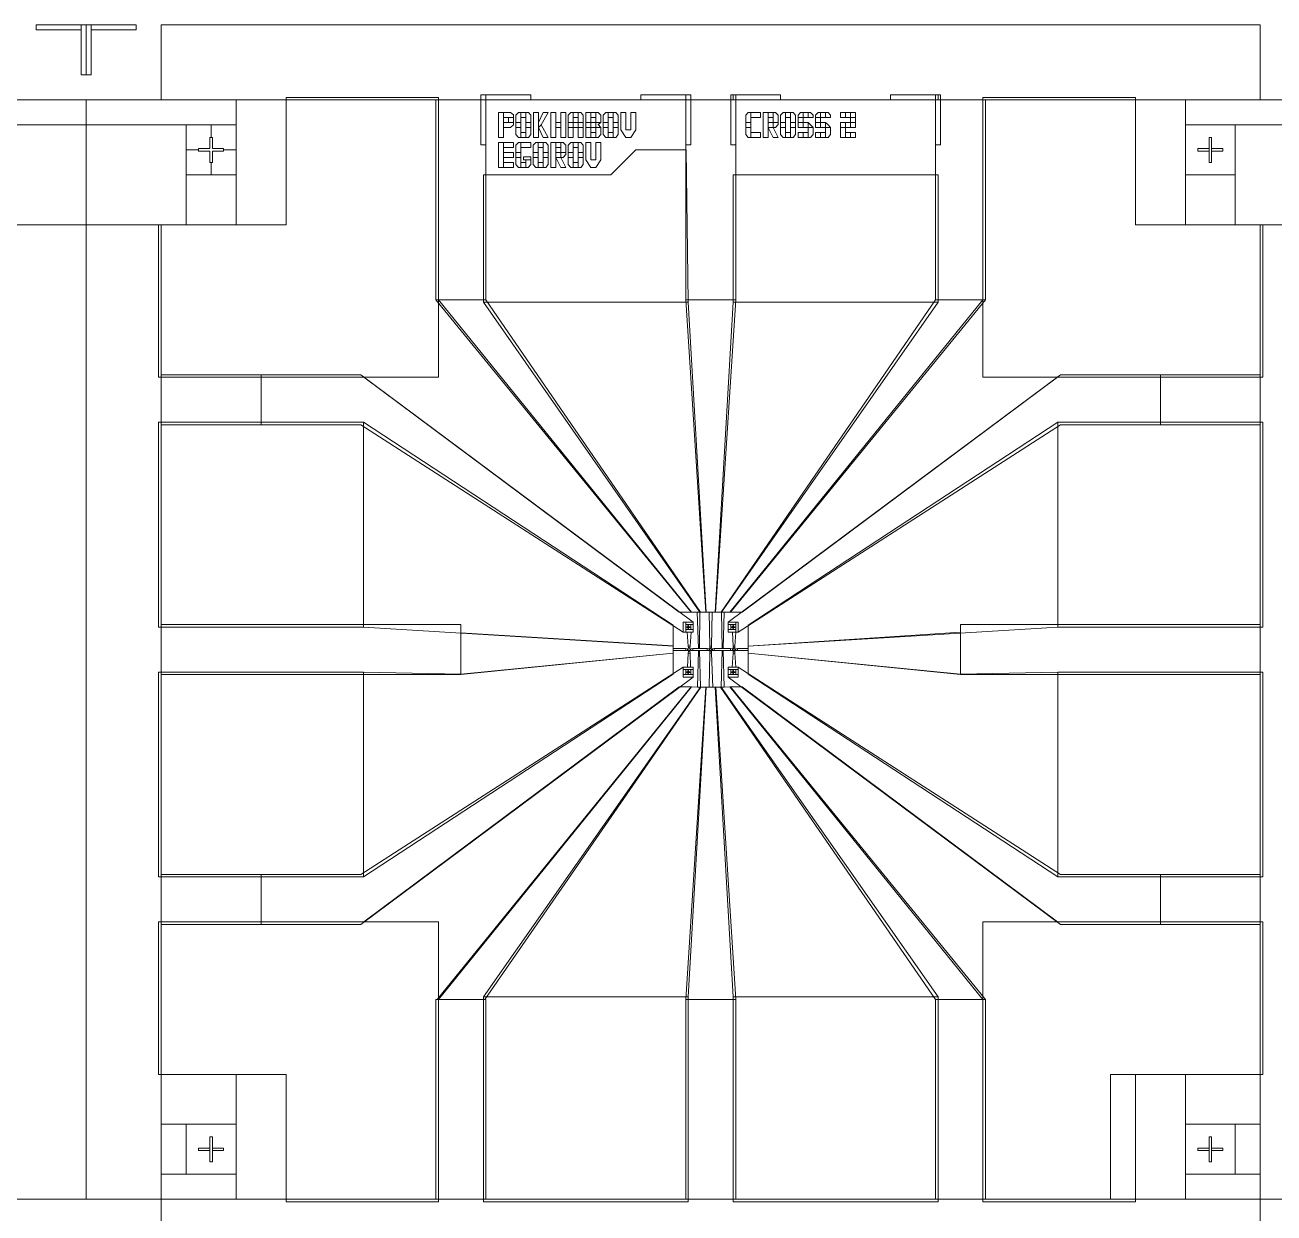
# Model space of a CAD drawing. Header units: millimetres. Extents: x -11355 to -1355, y 1102 to 18602.
# Drawn here: x -6478 to -3978, y 16224 to 18602 of the extents above; entities that cross this region are included whole.
import ezdxf

# ---------------------------------------------------------------- set-up
doc = ezdxf.new("R2010")
doc.units = ezdxf.units.MM
doc.header["$MEASUREMENT"] = 0
doc.layers.add('Etching', color=7, linetype='Continuous')
doc.layers.add('Ohmic', color=7, linetype='Continuous')
doc.layers.add('Mark', color=7, linetype='Continuous', plot=False)

msp = doc.modelspace()

# ---------------------------------------------------------------- linework, layer by layer
at = {"layer": 'Etching', "color": 242, "lineweight": 9}
for points in [[(-6205, 18451.5), (-4005, 18451.5), (-4005, 18601.5), (-6205, 18601.5), (-6205, 18451.5)], [(-6655, 18401.5), (-6355, 18401.5), (-6355, 18451.5), (-6655, 18451.5), (-6655, 18401.5)], [(-6355, 18401.5), (-6055, 18401.5), (-6055, 18451.5), (-6355, 18451.5), (-6355, 18401.5)], [(-6055, 18201.5), (-5955, 18201.5), (-5955, 18451.5), (-6055, 18451.5), (-6055, 18201.5)], [(-5655, 18051.5), (-5555, 18051.5), (-5555, 18451.5), (-5655, 18451.5), (-5655, 18051.5)], [(-5155, 18051.5), (-5055, 18051.5), (-5055, 18451.5), (-5155, 18451.5), (-5155, 18051.5)], [(-4655, 18051.5), (-4555, 18051.5), (-4555, 18451.5), (-4655, 18451.5), (-4655, 18051.5)], [(-4255, 18201.5), (-4155, 18201.5), (-4155, 18451.5), (-4255, 18451.5), (-4255, 18201.5)], [(-4155, 18401.5), (-3855, 18401.5), (-3855, 18451.5), (-4155, 18451.5), (-4155, 18401.5)], [(-6555, 18201.5), (-6355, 18201.5), (-6355, 18401.5), (-6555, 18401.5), (-6555, 18201.5)], [(-6355, 18201.5), (-6155, 18201.5), (-6155, 18401.5), (-6355, 18401.5), (-6355, 18201.5)], [(-4055, 18201.5), (-3855, 18201.5), (-3855, 18401.5), (-4055, 18401.5), (-4055, 18201.5)], [(-6155, 18201.5), (-6055, 18201.5), (-6055, 18301.5), (-6155, 18301.5), (-6155, 18201.5)], [(-4155, 18201.5), (-4055, 18201.5), (-4055, 18301.5), (-4155, 18301.5), (-4155, 18201.5)], [(-6505, 16251.5), (-6355, 16251.5), (-6355, 18201.5), (-6505, 18201.5), (-6505, 16251.5)], [(-6355, 16251.5), (-6205, 16251.5), (-6205, 18201.5), (-6355, 18201.5), (-6355, 16251.5)], [(-4005, 16251.5), (-3855, 16251.5), (-3855, 18201.5), (-4005, 18201.5), (-4005, 16251.5)], [(-5144.303, 17426.332), (-5655, 18051.5), (-5555, 18051.5), (-5125.63, 17426.5), (-5144.303, 17426.332)], [(-5114.921, 17426.501), (-5155, 18051.5), (-5055, 18051.5), (-5095.079, 17426.501), (-5114.921, 17426.501)], [(-5065.697, 17426.332), (-4555, 18051.5), (-4655, 18051.5), (-5084.37, 17426.5), (-5065.697, 17426.332)], [(-6205, 17801.5), (-6005, 17801.5), (-6005, 17901.5), (-6205, 17901.5), (-6205, 17801.5)], [(-5805, 17901.5), (-6005, 17901.5), (-6005, 17801.5), (-5805, 17801.5), (-5160, 17386.5), (-5160, 17406.5), (-5140, 17406.5), (-5805, 17901.5)], [(-4405, 17901.5), (-4205, 17901.5), (-4205, 17801.5), (-4405, 17801.5), (-5050, 17386.5), (-5050, 17406.5), (-5070, 17406.5), (-4405, 17901.5)], [(-4205, 17801.5), (-4005, 17801.5), (-4005, 17901.5), (-4205, 17901.5), (-4205, 17801.5)], [(-5132, 17426.442), (-5126.674, 17426.5), (-5127.692, 17353.416), (-5129.535, 17353.416), (-5132, 17426.442)], [(-5106.91, 17358.497), (-5103.09, 17358.497), (-5102, 17426.501), (-5108, 17426.501), (-5106.91, 17358.497)], [(-5078, 17426.442), (-5083.326, 17426.5), (-5082, 17353.409), (-5080, 17353.409), (-5078, 17426.442)], [(-6205, 17301.5), (-5605, 17301.5), (-5605, 17401.5), (-6205, 17401.5), (-6205, 17301.5)], [(-5160, 17386.5), (-5155, 17386.5), (-5155, 17406.5), (-5160, 17406.5), (-5160, 17386.5)], [(-5155, 17401.5), (-5140, 17401.5), (-5140, 17406.5), (-5155, 17406.5), (-5155, 17401.5)], [(-5145, 17391.5), (-5140, 17391.5), (-5140, 17401.5), (-5145, 17401.5), (-5145, 17391.5)], [(-5070, 17401.5), (-5055, 17401.5), (-5055, 17406.5), (-5070, 17406.5), (-5070, 17401.5)], [(-5070, 17391.5), (-5065, 17391.5), (-5065, 17401.5), (-5070, 17401.5), (-5070, 17391.5)], [(-5055, 17386.5), (-5050, 17386.5), (-5050, 17406.5), (-5055, 17406.5), (-5055, 17386.5)], [(-4605, 17301.5), (-4005, 17301.5), (-4005, 17401.5), (-4605, 17401.5), (-4605, 17301.5)], [(-5180.011, 17358.92), (-5180, 17344.148), (-5605, 17301.5), (-5605, 17385.126), (-5180.011, 17358.92)], [(-5155, 17386.5), (-5140, 17386.5), (-5140, 17391.5), (-5155, 17391.5), (-5155, 17386.5)], [(-5143.789, 17386.5), (-5151.912, 17386.5), (-5149.927, 17358.5), (-5146.107, 17358.5), (-5143.789, 17386.5)], [(-5070, 17386.5), (-5055, 17386.5), (-5055, 17391.5), (-5070, 17391.5), (-5070, 17386.5)], [(-5061.342, 17386.5), (-5055, 17386.5), (-5056.41, 17358.503), (-5060.23, 17358.503), (-5061.342, 17386.5)], [(-5030.001, 17358.687), (-5030.002, 17344.147), (-4605, 17301.5), (-4605, 17386.121), (-5030.001, 17358.687)], [(-5180.004, 17349.59), (-5155.017, 17349.59), (-5155.017, 17353.41), (-5180.006, 17353.41), (-5180.004, 17349.59)], [(-5155.017, 17353.41), (-5155.017, 17349.59), (-5151.337, 17349.997), (-5151.337, 17352.997), (-5155.017, 17353.41)], [(-5151.337, 17349.997), (-5151.337, 17352.997), (-5149.927, 17351.997), (-5149.927, 17350.997), (-5151.337, 17349.997)], [(-5146.107, 17358.5), (-5149.927, 17358.5), (-5149.52, 17354.82), (-5146.52, 17354.82), (-5146.107, 17358.5)], [(-5149.52, 17354.82), (-5146.52, 17354.82), (-5147.52, 17353.41), (-5148.52, 17353.41), (-5149.52, 17354.82)], [(-5144.697, 17353.003), (-5144.697, 17350.003), (-5146.107, 17351.003), (-5146.107, 17352.003), (-5144.697, 17353.003)], [(-5141.09, 17349.59), (-5141.09, 17353.41), (-5144.697, 17353.003), (-5144.697, 17350.003), (-5141.09, 17349.59)], [(-5141.09, 17353.41), (-5112, 17353.407), (-5112, 17349.587), (-5141.09, 17349.59), (-5141.09, 17353.41)], [(-5112, 17353.407), (-5112, 17349.587), (-5108.32, 17349.994), (-5108.32, 17352.994), (-5112, 17353.407)], [(-5108.32, 17349.994), (-5108.32, 17352.994), (-5106.91, 17351.994), (-5106.91, 17350.994), (-5108.32, 17349.994)], [(-5103.09, 17358.497), (-5106.91, 17358.497), (-5106.503, 17354.817), (-5103.503, 17354.817), (-5103.09, 17358.497)], [(-5106.503, 17354.817), (-5103.503, 17354.817), (-5104.503, 17353.407), (-5105.503, 17353.407), (-5106.503, 17354.817)], [(-5101.68, 17353), (-5101.68, 17350), (-5103.09, 17351), (-5103.09, 17352), (-5101.68, 17353)], [(-5098.073, 17349.587), (-5098.073, 17353.407), (-5101.68, 17353), (-5101.68, 17350), (-5098.073, 17349.587)], [(-5098.073, 17349.587), (-5065.32, 17349.593), (-5065.32, 17353.413), (-5098.073, 17353.407), (-5098.073, 17349.587)], [(-5065.32, 17353.413), (-5065.32, 17349.593), (-5061.64, 17350), (-5061.64, 17353), (-5065.32, 17353.413)], [(-5061.64, 17350), (-5061.64, 17353), (-5060.23, 17352), (-5060.23, 17351), (-5061.64, 17350)], [(-5056.41, 17358.503), (-5060.23, 17358.503), (-5059.823, 17354.823), (-5056.823, 17354.823), (-5056.41, 17358.503)], [(-5059.823, 17354.823), (-5056.823, 17354.823), (-5057.823, 17353.413), (-5058.823, 17353.413), (-5059.823, 17354.823)], [(-5055, 17353.006), (-5055, 17350.006), (-5056.41, 17351.006), (-5056.41, 17352.006), (-5055, 17353.006)], [(-5051.393, 17349.593), (-5051.393, 17353.413), (-5055, 17353.006), (-5055, 17350.006), (-5051.393, 17349.593)], [(-5030.001, 17349.584), (-5051.393, 17349.593), (-5051.393, 17353.413), (-5030.002, 17353.41), (-5030.001, 17349.584)], [(-5145.121, 17316.5), (-5151.388, 17316.5), (-5149.927, 17344.5), (-5146.107, 17344.5), (-5145.121, 17316.5)], [(-5146.107, 17344.5), (-5149.927, 17344.5), (-5149.52, 17348.18), (-5146.52, 17348.18), (-5146.107, 17344.5)], [(-5149.52, 17348.18), (-5146.52, 17348.18), (-5147.52, 17349.59), (-5148.52, 17349.59), (-5149.52, 17348.18)], [(-5131.605, 17276.56), (-5125.63, 17276.499), (-5127.494, 17349.587), (-5129.425, 17349.587), (-5131.605, 17276.56)], [(-5106.91, 17344.497), (-5103.09, 17344.497), (-5100.511, 17276.501), (-5108.032, 17276.501), (-5106.91, 17344.497)], [(-5103.09, 17344.497), (-5106.91, 17344.497), (-5106.503, 17348.177), (-5103.503, 17348.177), (-5103.09, 17344.497)], [(-5106.503, 17348.177), (-5103.503, 17348.177), (-5104.503, 17349.587), (-5105.503, 17349.587), (-5106.503, 17348.177)], [(-5078.249, 17276.561), (-5084.37, 17276.5), (-5082, 17349.589), (-5079.999, 17349.59), (-5078.249, 17276.561)], [(-5061.711, 17316.5), (-5055.034, 17316.5), (-5056.41, 17344.503), (-5060.23, 17344.503), (-5061.711, 17316.5)], [(-5056.41, 17344.503), (-5060.23, 17344.503), (-5059.823, 17348.183), (-5056.823, 17348.183), (-5056.41, 17344.503)], [(-5059.823, 17348.183), (-5056.823, 17348.183), (-5057.823, 17349.593), (-5058.823, 17349.593), (-5059.823, 17348.183)], [(-5805, 16801.5), (-6005, 16801.5), (-6005, 16901.5), (-5805, 16901.5), (-5160, 17316.5), (-5160, 17296.5), (-5140, 17296.5), (-5805, 16801.5)], [(-5160, 17311.5), (-5140, 17311.5), (-5140, 17316.5), (-5160, 17316.5), (-5160, 17311.5)], [(-5160, 17301.5), (-5155, 17301.5), (-5155, 17311.5), (-5160, 17311.5), (-5160, 17301.5)], [(-5160, 17296.5), (-5140, 17296.5), (-5140, 17301.5), (-5160, 17301.5), (-5160, 17296.5)], [(-5145, 17301.5), (-5140, 17301.5), (-5140, 17311.5), (-5145, 17311.5), (-5145, 17301.5)], [(-5070, 17311.5), (-5050, 17311.5), (-5050, 17316.5), (-5070, 17316.5), (-5070, 17311.5)], [(-4405, 16801.5), (-4205, 16801.5), (-4205, 16901.5), (-4405, 16901.5), (-5050, 17316.5), (-5050, 17296.5), (-5070, 17296.5), (-4405, 16801.5)], [(-5070, 17301.5), (-5065, 17301.5), (-5065, 17311.5), (-5070, 17311.5), (-5070, 17301.5)], [(-5070, 17296.5), (-5050, 17296.5), (-5050, 17301.5), (-5070, 17301.5), (-5070, 17296.5)], [(-5055, 17301.5), (-5050, 17301.5), (-5050, 17311.5), (-5055, 17311.5), (-5055, 17301.5)], [(-5144.303, 17276.668), (-5652.605, 16651.5), (-5556.832, 16651.5), (-5124.63, 17276.5), (-5144.303, 17276.668)], [(-5115, 17276.5), (-5155, 16651.5), (-5055, 16651.5), (-5095, 17276.501), (-5115, 17276.5)], [(-5065.697, 17276.668), (-4555, 16651.5), (-4655, 16651.5), (-5085.37, 17276.5), (-5065.697, 17276.668)], [(-6205, 16801.5), (-6005, 16801.5), (-6005, 16901.5), (-6205, 16901.5), (-6205, 16801.5)], [(-4205, 16801.5), (-4005, 16801.5), (-4005, 16901.5), (-4205, 16901.5), (-4205, 16801.5)], [(-5655, 16251.5), (-5555, 16251.5), (-5555, 16651.5), (-5655, 16651.5), (-5655, 16251.5)], [(-5155, 16251.5), (-5055, 16251.5), (-5055, 16651.5), (-5155, 16651.5), (-5155, 16251.5)], [(-4655, 16251.5), (-4555, 16251.5), (-4555, 16651.5), (-4655, 16651.5), (-4655, 16251.5)], [(-6205, 16401.5), (-6055, 16401.5), (-6055, 16501.5), (-6205, 16501.5), (-6205, 16401.5)], [(-6055, 16251.5), (-5955, 16251.5), (-5955, 16501.5), (-6055, 16501.5), (-6055, 16251.5)], [(-4305, 16251.5), (-4155, 16251.5), (-4155, 16501.5), (-4305, 16501.5), (-4305, 16251.5)], [(-4155, 16401.5), (-4005, 16401.5), (-4005, 16501.5), (-4155, 16501.5), (-4155, 16401.5)], [(-6205, 16301.5), (-6155, 16301.5), (-6155, 16401.5), (-6205, 16401.5), (-6205, 16301.5)], [(-4055, 16301.5), (-4005, 16301.5), (-4005, 16401.5), (-4055, 16401.5), (-4055, 16301.5)], [(-6205, 16251.5), (-6055, 16251.5), (-6055, 16301.5), (-6205, 16301.5), (-6205, 16251.5)], [(-4155, 16251.5), (-4005, 16251.5), (-4005, 16301.5), (-4155, 16301.5), (-4155, 16251.5)], [(-6205, 16101.5), (-4005, 16101.5), (-4005, 16251.5), (-6205, 16251.5), (-6205, 16101.5)]]:
    msp.add_lwpolyline(points, dxfattribs=at)
at = {"layer": 'Mark', "color": 250, "lineweight": 9}
for points in [[(-6155, 18401.5), (-6105, 18401.5), (-6105, 18376.5), (-6107.5, 18376.5), (-6107.5, 18354), (-6130, 18354), (-6130, 18351.5), (-6155, 18351.5), (-6155, 18401.5)], [(-6055, 18401.5), (-6105, 18401.5), (-6105, 18376.5), (-6102.5, 18376.5), (-6102.5, 18354), (-6080, 18354), (-6080, 18351.5), (-6055, 18351.5), (-6055, 18401.5)], [(-6155, 18301.5), (-6105, 18301.5), (-6105, 18326.5), (-6107.5, 18326.5), (-6107.5, 18349), (-6130, 18349), (-6130, 18351.5), (-6155, 18351.5), (-6155, 18301.5)], [(-6055, 18301.5), (-6105, 18301.5), (-6105, 18326.5), (-6102.5, 18326.5), (-6102.5, 18349), (-6080, 18349), (-6080, 18351.5), (-6055, 18351.5), (-6055, 18301.5)]]:
    msp.add_lwpolyline(points, dxfattribs=at)
at = {"layer": 'Ohmic', "color": 114, "lineweight": 9}
for points in [[(-6455, 18591.5), (-6455, 18601.5), (-6365, 18601.5), (-6365, 18591.5), (-6455, 18591.5)], [(-6365, 18501.5), (-6355, 18501.5), (-6355, 18601.5), (-6365, 18601.5), (-6365, 18501.5)], [(-6355, 18501.5), (-6345, 18501.5), (-6345, 18601.5), (-6355, 18601.5), (-6355, 18501.5)], [(-6255, 18591.5), (-6255, 18601.5), (-6345, 18601.5), (-6345, 18591.5), (-6255, 18591.5)], [(-6210, 17896.5), (-5650, 17896.5), (-5650, 18456.5), (-5955, 18456.5), (-5955, 18201.5), (-6210, 18201.5), (-6210, 17896.5)], [(-5565, 18361.5), (-5555, 18361.5), (-5555, 18461.5), (-5565, 18461.5), (-5565, 18361.5)], [(-5465, 18451.5), (-5465, 18461.5), (-5555, 18461.5), (-5555, 18451.5), (-5465, 18451.5)], [(-5245, 18451.5), (-5245, 18461.5), (-5155, 18461.5), (-5155, 18451.5), (-5245, 18451.5)], [(-5155, 18361.5), (-5145, 18361.5), (-5145, 18461.5), (-5155, 18461.5), (-5155, 18361.5)], [(-5065, 18361.5), (-5055, 18361.5), (-5055, 18461.5), (-5065, 18461.5), (-5065, 18361.5)], [(-4965, 18451.5), (-4965, 18461.5), (-5060, 18461.5), (-5060, 18451.5), (-4965, 18451.5)], [(-4745, 18451.5), (-4745, 18461.5), (-4650, 18461.5), (-4650, 18451.5), (-4745, 18451.5)], [(-4655, 18361.5), (-4645, 18361.5), (-4645, 18461.5), (-4655, 18461.5), (-4655, 18361.5)], [(-4000, 17896.5), (-4560, 17896.5), (-4560, 18456.5), (-4255, 18456.5), (-4255, 18201.5), (-4000, 18201.5), (-4000, 17896.5)], [(-5530, 18376.484), (-5520, 18376.484), (-5520, 18426.484), (-5530, 18426.484), (-5530, 18376.484)], [(-5520, 18426.484), (-5520, 18416.484), (-5500, 18416.484), (-5500, 18421.468), (-5505.597, 18426.484), (-5520, 18426.484)], [(-5495, 18406.5), (-5485, 18406.5), (-5485, 18426.5), (-5489.984, 18426.5), (-5495, 18420.903), (-5495, 18406.5)], [(-5485, 18416.5), (-5475, 18416.5), (-5475, 18426.5), (-5485, 18426.5), (-5485, 18416.5)], [(-5465, 18406.5), (-5475, 18406.5), (-5475, 18426.5), (-5470.016, 18426.5), (-5465, 18420.903), (-5465, 18406.5)], [(-5460, 18376.484), (-5450, 18376.484), (-5450, 18426.484), (-5460, 18426.484), (-5460, 18376.484)], [(-5450, 18406.484), (-5440, 18426.484), (-5430, 18426.484), (-5444.433, 18401.484), (-5450, 18396.484), (-5450, 18406.484)], [(-5425, 18376.484), (-5415, 18376.484), (-5415, 18426.484), (-5425, 18426.484), (-5425, 18376.484)], [(-5405, 18376.484), (-5395, 18376.484), (-5395, 18426.484), (-5405, 18426.484), (-5405, 18376.484)], [(-5390, 18406.484), (-5380, 18406.484), (-5380, 18426.484), (-5384.984, 18426.484), (-5390, 18420.887), (-5390, 18406.484)], [(-5380, 18416.484), (-5370, 18416.484), (-5370, 18426.484), (-5380, 18426.484), (-5380, 18416.484)], [(-5360, 18406.484), (-5370, 18406.484), (-5370, 18426.484), (-5365.016, 18426.484), (-5360, 18420.887), (-5360, 18406.484)], [(-5355, 18406.484), (-5345, 18406.484), (-5345, 18426.484), (-5355, 18426.484), (-5355, 18406.484)], [(-5345, 18416.484), (-5335, 18416.484), (-5335, 18426.484), (-5345, 18426.484), (-5345, 18416.484)], [(-5325, 18406.484), (-5335, 18406.484), (-5335, 18426.484), (-5330.016, 18426.484), (-5325, 18420.887), (-5325, 18406.484)], [(-5320, 18406.484), (-5310, 18406.484), (-5310, 18426.484), (-5314.984, 18426.484), (-5320, 18420.887), (-5320, 18406.484)], [(-5310, 18416.484), (-5300, 18416.484), (-5300, 18426.484), (-5310, 18426.484), (-5310, 18416.484)], [(-5290, 18406.484), (-5300, 18406.484), (-5300, 18426.484), (-5295.016, 18426.484), (-5290, 18420.887), (-5290, 18406.484)], [(-5265, 18376.484), (-5275, 18376.484), (-5285, 18391.389), (-5285, 18426.484), (-5275, 18426.484), (-5275, 18391.389), (-5265, 18391.389), (-5265, 18426.484), (-5255, 18426.484), (-5255, 18391.389), (-5265, 18376.484)], [(-5035, 18406.484), (-5025, 18406.484), (-5025, 18426.484), (-5029.984, 18426.484), (-5035, 18420.887), (-5035, 18406.484)], [(-5025, 18416.484), (-5005, 18416.484), (-5005, 18426.484), (-5025, 18426.484), (-5025, 18416.484)], [(-5000, 18376.484), (-4990, 18376.484), (-4990, 18426.484), (-5000, 18426.484), (-5000, 18376.484)], [(-4990, 18426.484), (-4980, 18426.484), (-4980, 18416.484), (-4990, 18416.484), (-4990, 18426.484)], [(-4970, 18406.484), (-4980, 18406.484), (-4980, 18426.484), (-4975.016, 18426.484), (-4970, 18420.887), (-4970, 18406.484)], [(-4965, 18406.484), (-4955, 18406.484), (-4955, 18426.484), (-4959.984, 18426.484), (-4965, 18420.887), (-4965, 18406.484)], [(-4955, 18416.484), (-4945, 18416.484), (-4945, 18426.484), (-4955, 18426.484), (-4955, 18416.484)], [(-4935, 18406.484), (-4945, 18406.484), (-4945, 18426.484), (-4940.016, 18426.484), (-4935, 18420.887), (-4935, 18406.484)], [(-4929.975, 18416.484), (-4920, 18416.52), (-4920, 18426.52), (-4924.984, 18426.52), (-4930, 18420.923), (-4929.975, 18416.484)], [(-4920, 18416.484), (-4910, 18416.484), (-4910, 18426.484), (-4920, 18426.484), (-4920, 18416.484)], [(-4900.025, 18416.448), (-4910, 18416.484), (-4910, 18426.484), (-4905.016, 18426.484), (-4900, 18420.887), (-4900.025, 18416.448)], [(-4894.975, 18416.484), (-4885, 18416.52), (-4885, 18426.52), (-4889.984, 18426.52), (-4895, 18420.923), (-4894.975, 18416.484)], [(-4885, 18416.484), (-4875, 18416.484), (-4875, 18426.484), (-4885, 18426.484), (-4885, 18416.484)], [(-4865.025, 18416.448), (-4875, 18416.484), (-4875, 18426.484), (-4870.016, 18426.484), (-4865, 18420.887), (-4865.025, 18416.448)], [(-4845.34, 18416.448), (-4835.365, 18416.484), (-4835.365, 18426.484), (-4845.365, 18426.484), (-4845.365, 18420.887), (-4845.34, 18416.448)], [(-4835.365, 18416.484), (-4825.365, 18416.484), (-4825.365, 18426.484), (-4835.365, 18426.484), (-4835.365, 18416.484)], [(-4815.39, 18416.484), (-4825.365, 18416.52), (-4825.365, 18426.52), (-4815.365, 18426.484), (-4815.365, 18420.923), (-4815.39, 18416.484)], [(-5520, 18396.484), (-5520, 18406.484), (-5500, 18406.484), (-5500, 18401.5), (-5505.597, 18396.484), (-5520, 18396.484)], [(-5510, 18406.484), (-5510, 18416.484), (-5500, 18416.484), (-5500, 18406.484), (-5510, 18406.484)], [(-5495, 18396.5), (-5485, 18396.5), (-5485, 18406.5), (-5495, 18406.5), (-5495, 18396.5)], [(-5475, 18396.5), (-5465, 18396.5), (-5465, 18406.5), (-5475, 18406.5), (-5475, 18396.5)], [(-5450, 18396.484), (-5440, 18376.484), (-5430, 18376.484), (-5444.433, 18401.484), (-5450, 18396.484)], [(-5415, 18396.484), (-5405, 18396.484), (-5405, 18406.484), (-5415, 18406.484), (-5415, 18396.484)], [(-5390, 18396.484), (-5380, 18396.484), (-5380, 18406.484), (-5390, 18406.484), (-5390, 18396.484)], [(-5380, 18396.484), (-5370, 18396.484), (-5370, 18406.484), (-5380, 18406.484), (-5380, 18396.484)], [(-5370, 18396.484), (-5360, 18396.484), (-5360, 18406.484), (-5370, 18406.484), (-5370, 18396.484)], [(-5355, 18396.484), (-5345, 18396.484), (-5345, 18406.484), (-5355, 18406.484), (-5355, 18396.484)], [(-5345, 18396.484), (-5335, 18396.484), (-5335, 18406.484), (-5345, 18406.484), (-5345, 18396.484)], [(-5335, 18406.484), (-5325, 18406.484), (-5330, 18402.19), (-5325, 18396.484), (-5335, 18396.484), (-5335, 18406.484)], [(-5320, 18396.484), (-5310, 18396.484), (-5310, 18406.484), (-5320, 18406.484), (-5320, 18396.484)], [(-5300, 18396.484), (-5290, 18396.484), (-5290, 18406.484), (-5300, 18406.484), (-5300, 18396.484)], [(-5035, 18396.484), (-5025, 18396.484), (-5025, 18406.484), (-5035, 18406.484), (-5035, 18396.484)], [(-4990, 18406.484), (-4980, 18406.484), (-4980, 18396.484), (-4990, 18396.484), (-4990, 18406.484)], [(-4970.025, 18406.52), (-4980, 18406.484), (-4980, 18396.484), (-4975.016, 18396.484), (-4970, 18402.081), (-4970.025, 18406.52)], [(-4965, 18396.484), (-4955, 18396.484), (-4955, 18406.484), (-4965, 18406.484), (-4965, 18396.484)], [(-4945, 18396.484), (-4935, 18396.484), (-4935, 18406.484), (-4945, 18406.484), (-4945, 18396.484)], [(-4930, 18406.484), (-4920, 18406.484), (-4920, 18416.484), (-4930, 18416.484), (-4930, 18406.484)], [(-4930, 18396.484), (-4920, 18396.484), (-4920, 18406.484), (-4930, 18406.484), (-4930, 18396.484)], [(-4920, 18396.484), (-4910, 18396.484), (-4910, 18406.484), (-4920, 18406.484), (-4920, 18396.484)], [(-4910, 18406.484), (-4905, 18401.484), (-4900, 18396.484), (-4910, 18396.484), (-4910, 18406.484)], [(-4895, 18406.484), (-4885, 18406.484), (-4885, 18416.484), (-4895, 18416.484), (-4895, 18406.484)], [(-4895, 18396.484), (-4885, 18396.484), (-4885, 18406.484), (-4895, 18406.484), (-4895, 18396.484)], [(-4885, 18396.484), (-4875, 18396.484), (-4875, 18406.484), (-4885, 18406.484), (-4885, 18396.484)], [(-4875, 18406.484), (-4870, 18401.484), (-4865, 18396.484), (-4875, 18396.484), (-4875, 18406.484)], [(-4835.365, 18406.484), (-4845.365, 18406.484), (-4845.365, 18396.484), (-4835.365, 18396.484), (-4835.365, 18406.484)], [(-4835.365, 18396.484), (-4825.365, 18396.484), (-4825.365, 18406.484), (-4835.365, 18406.484), (-4835.365, 18396.484)], [(-4815.365, 18406.484), (-4825.365, 18406.484), (-4825.365, 18416.484), (-4815.365, 18416.484), (-4815.365, 18406.484)], [(-4825.365, 18396.484), (-4815.365, 18396.484), (-4815.365, 18406.484), (-4825.365, 18406.484), (-4825.365, 18396.484)], [(-5495, 18396.5), (-5485, 18396.5), (-5485, 18376.5), (-5489.984, 18376.5), (-5495, 18382.097), (-5495, 18396.5)], [(-5485, 18376.5), (-5475, 18376.5), (-5475, 18386.5), (-5485, 18386.5), (-5485, 18376.5)], [(-5465, 18396.5), (-5475, 18396.5), (-5475, 18376.5), (-5470.016, 18376.5), (-5465, 18382.097), (-5465, 18396.5)], [(-5390, 18396.484), (-5380, 18396.484), (-5380, 18376.484), (-5390, 18376.484), (-5390, 18396.484)], [(-5360, 18396.484), (-5370, 18396.484), (-5370, 18376.484), (-5360, 18376.484), (-5360, 18396.484)], [(-5355, 18396.484), (-5345, 18396.484), (-5345, 18376.484), (-5355, 18376.484), (-5355, 18396.484)], [(-5345, 18376.484), (-5335, 18376.484), (-5335, 18386.484), (-5345, 18386.484), (-5345, 18376.484)], [(-5325, 18396.484), (-5335, 18396.484), (-5335, 18376.484), (-5330.016, 18376.484), (-5325, 18382.081), (-5325, 18396.484)], [(-5320, 18396.484), (-5310, 18396.484), (-5310, 18376.484), (-5314.984, 18376.484), (-5320, 18382.081), (-5320, 18396.484)], [(-5310, 18376.484), (-5300, 18376.484), (-5300, 18386.484), (-5310, 18386.484), (-5310, 18376.484)], [(-5290, 18396.484), (-5300, 18396.484), (-5300, 18376.484), (-5295.016, 18376.484), (-5290, 18382.081), (-5290, 18396.484)], [(-5035, 18396.484), (-5025, 18396.484), (-5025, 18376.484), (-5029.984, 18376.484), (-5035, 18382.081), (-5035, 18396.484)], [(-5025, 18376.484), (-5005, 18376.484), (-5005, 18386.484), (-5025, 18386.484), (-5025, 18376.484)], [(-4990, 18396.484), (-4980, 18376.484), (-4970.012, 18376.54), (-4980, 18396.484), (-4990, 18396.484)], [(-4965, 18396.484), (-4955, 18396.484), (-4955, 18376.484), (-4959.984, 18376.484), (-4965, 18382.081), (-4965, 18396.484)], [(-4955, 18376.484), (-4945, 18376.484), (-4945, 18386.484), (-4955, 18386.484), (-4955, 18376.484)], [(-4935, 18396.484), (-4945, 18396.484), (-4945, 18376.484), (-4940.016, 18376.484), (-4935, 18382.081), (-4935, 18396.484)], [(-4930, 18386.484), (-4920, 18386.484), (-4920, 18376.484), (-4930, 18376.484), (-4930, 18386.484)], [(-4920, 18376.484), (-4910, 18376.484), (-4910, 18386.484), (-4920, 18386.484), (-4920, 18376.484)], [(-4900, 18396.484), (-4910, 18396.484), (-4910, 18376.484), (-4905.016, 18376.484), (-4900, 18382.081), (-4900, 18396.484)], [(-4895, 18386.484), (-4885, 18386.484), (-4885, 18376.484), (-4895, 18376.484), (-4895, 18386.484)], [(-4885, 18376.484), (-4875, 18376.484), (-4875, 18386.484), (-4885, 18386.484), (-4885, 18376.484)], [(-4865, 18396.484), (-4875, 18396.484), (-4875, 18376.484), (-4870.016, 18376.484), (-4865, 18382.081), (-4865, 18396.484)], [(-4845.365, 18396.484), (-4835.365, 18396.484), (-4835.365, 18376.484), (-4840.349, 18376.484), (-4845.365, 18376.484), (-4845.365, 18396.484)], [(-4835.365, 18376.484), (-4825.365, 18376.484), (-4825.365, 18386.484), (-4835.365, 18386.484), (-4835.365, 18376.484)], [(-4815.365, 18386.484), (-4825.365, 18386.484), (-4825.365, 18376.484), (-4815.365, 18376.484), (-4815.365, 18386.484)], [(-4107.5, 18326.5), (-4102.5, 18326.5), (-4102.5, 18376.5), (-4107.5, 18376.5), (-4107.5, 18326.5)], [(-5560, 18046.5), (-5150, 18046.5), (-5154, 18351.5), (-5255, 18351.5), (-5305, 18301.5), (-5560, 18301.5), (-5560, 18046.5)], [(-5530, 18316.484), (-5520, 18316.484), (-5520, 18366.484), (-5530, 18366.484), (-5530, 18316.484)], [(-5520, 18356.484), (-5500, 18356.484), (-5500, 18366.484), (-5520, 18366.484), (-5520, 18356.484)], [(-5495.038, 18346.484), (-5485.038, 18346.484), (-5485.038, 18366.484), (-5490.022, 18366.484), (-5495.038, 18360.887), (-5495.038, 18346.484)], [(-5485.038, 18356.484), (-5465.038, 18356.484), (-5465.038, 18366.484), (-5485.038, 18366.484), (-5485.038, 18356.484)], [(-5460.032, 18346.484), (-5450.032, 18346.484), (-5450.032, 18366.484), (-5455.016, 18366.484), (-5460.032, 18360.887), (-5460.032, 18346.484)], [(-5450.032, 18356.484), (-5440.032, 18356.484), (-5440.032, 18366.484), (-5450.032, 18366.484), (-5450.032, 18356.484)], [(-5430.032, 18346.484), (-5440.032, 18346.484), (-5440.032, 18366.484), (-5435.048, 18366.484), (-5430.032, 18360.887), (-5430.032, 18346.484)], [(-5425.038, 18316.484), (-5415.038, 18316.484), (-5415.038, 18366.484), (-5425.038, 18366.484), (-5425.038, 18316.484)], [(-5415.038, 18366.484), (-5405.038, 18366.484), (-5405.038, 18356.484), (-5415.038, 18356.484), (-5415.038, 18366.484)], [(-5395.038, 18346.484), (-5405.038, 18346.484), (-5405.038, 18366.484), (-5400.054, 18366.484), (-5395.038, 18360.887), (-5395.038, 18346.484)], [(-5390.038, 18346.484), (-5380.038, 18346.484), (-5380.038, 18366.484), (-5385.022, 18366.484), (-5390.038, 18360.887), (-5390.038, 18346.484)], [(-5380.038, 18356.484), (-5370.038, 18356.484), (-5370.038, 18366.484), (-5380.038, 18366.484), (-5380.038, 18356.484)], [(-5360.038, 18346.484), (-5370.038, 18346.484), (-5370.038, 18366.484), (-5365.054, 18366.484), (-5360.038, 18360.887), (-5360.038, 18346.484)], [(-5335.038, 18316.484), (-5345.038, 18316.484), (-5355.038, 18331.389), (-5355.038, 18366.484), (-5345.038, 18366.484), (-5345.038, 18331.389), (-5335.038, 18331.389), (-5335.038, 18366.484), (-5325.038, 18366.484), (-5325.038, 18331.389), (-5335.038, 18316.484)], [(-4130, 18354), (-4130, 18349), (-4107.5, 18349), (-4107.5, 18354), (-4130, 18354)], [(-4080, 18354), (-4080, 18349), (-4102.5, 18349), (-4102.5, 18354), (-4080, 18354)], [(-5520, 18336.484), (-5500, 18336.484), (-5500, 18346.484), (-5520, 18346.484), (-5520, 18336.484)], [(-5520, 18316.484), (-5500, 18316.484), (-5500, 18326.484), (-5520, 18326.484), (-5520, 18316.484)], [(-5495.038, 18336.484), (-5485.038, 18336.484), (-5485.038, 18346.484), (-5495.038, 18346.484), (-5495.038, 18336.484)], [(-5495.038, 18336.484), (-5485.038, 18336.484), (-5485.038, 18316.484), (-5490.022, 18316.484), (-5495.038, 18322.081), (-5495.038, 18336.484)], [(-5485.038, 18326.484), (-5475.038, 18326.484), (-5475.038, 18316.484), (-5485.038, 18316.484), (-5485.038, 18326.484)], [(-5465.05, 18337.766), (-5465.056, 18331.613), (-5479.677, 18331.673), (-5479.677, 18337.766), (-5475.038, 18337.766), (-5465.05, 18337.766)], [(-5465.056, 18331.613), (-5475.038, 18331.674), (-5475.038, 18316.484), (-5470.054, 18316.484), (-5465.038, 18322.081), (-5465.056, 18331.613)], [(-5460.032, 18336.484), (-5450.032, 18336.484), (-5450.032, 18346.484), (-5460.032, 18346.484), (-5460.032, 18336.484)], [(-5460.032, 18336.484), (-5450.032, 18336.484), (-5450.032, 18316.484), (-5455.016, 18316.484), (-5460.032, 18322.081), (-5460.032, 18336.484)], [(-5450.032, 18316.484), (-5440.032, 18316.484), (-5440.032, 18326.484), (-5450.032, 18326.484), (-5450.032, 18316.484)], [(-5440.032, 18336.484), (-5430.032, 18336.484), (-5430.032, 18346.484), (-5440.032, 18346.484), (-5440.032, 18336.484)], [(-5430.032, 18336.484), (-5440.032, 18336.484), (-5440.032, 18316.484), (-5435.048, 18316.484), (-5430.032, 18322.081), (-5430.032, 18336.484)], [(-5415.038, 18346.484), (-5405.038, 18346.484), (-5405.038, 18336.484), (-5415.038, 18336.484), (-5415.038, 18346.484)], [(-5415.038, 18336.484), (-5405.038, 18316.484), (-5395.05, 18316.54), (-5405.038, 18336.484), (-5415.038, 18336.484)], [(-5395.063, 18346.52), (-5405.038, 18346.484), (-5405.038, 18336.484), (-5400.054, 18336.484), (-5395.038, 18342.081), (-5395.063, 18346.52)], [(-5390.038, 18336.484), (-5380.038, 18336.484), (-5380.038, 18346.484), (-5390.038, 18346.484), (-5390.038, 18336.484)], [(-5390.038, 18336.484), (-5380.038, 18336.484), (-5380.038, 18316.484), (-5385.022, 18316.484), (-5390.038, 18322.081), (-5390.038, 18336.484)], [(-5380.038, 18316.484), (-5370.038, 18316.484), (-5370.038, 18326.484), (-5380.038, 18326.484), (-5380.038, 18316.484)], [(-5370.038, 18336.484), (-5360.038, 18336.484), (-5360.038, 18346.484), (-5370.038, 18346.484), (-5370.038, 18336.484)], [(-5360.038, 18336.484), (-5370.038, 18336.484), (-5370.038, 18316.484), (-5365.054, 18316.484), (-5360.038, 18322.081), (-5360.038, 18336.484)], [(-5060, 18046.5), (-4650, 18046.5), (-4650, 18301.5), (-5060, 18301.5), (-5060, 18046.5)], [(-5799.282, 17896.5), (-5650, 17896.5), (-5650, 18051.496), (-5143.303, 17426.332), (-5167.855, 17426.332), (-5799.282, 17896.5)], [(-4410.718, 17896.5), (-4560, 17896.5), (-4560, 18051.496), (-5066.697, 17426.332), (-5042.145, 17426.332), (-4410.718, 17896.5)], [(-5126.676, 17426.5), (-5560, 18046.5), (-5150, 18046.5), (-5113.921, 17426.501), (-5126.676, 17426.5)], [(-5083.324, 17426.5), (-4650, 18046.5), (-5060, 18046.5), (-5096.079, 17426.501), (-5083.324, 17426.5)], [(-6210, 17396.5), (-5800, 17396.5), (-5800, 17806.5), (-6210, 17806.5), (-6210, 17396.5)], [(-5800, 17396.5), (-5800, 17806.5), (-5180, 17400.368), (-5180.012, 17358.5), (-5800, 17396.5)], [(-4410, 17396.5), (-4410, 17806.5), (-5030, 17400.368), (-5030.001, 17358.5), (-4410, 17396.5)], [(-4410, 17396.5), (-4000, 17396.5), (-4000, 17806.5), (-4410, 17806.5), (-4410, 17396.5)], [(-5153, 17396), (-5153, 17397), (-5150.5, 17397), (-5150.5, 17396), (-5153, 17396)], [(-5150.5, 17393.5), (-5149.5, 17393.5), (-5149.5, 17399.5), (-5150.5, 17399.5), (-5150.5, 17393.5)], [(-5149.5, 17396), (-5149.5, 17397), (-5147, 17397), (-5147, 17396), (-5149.5, 17396)], [(-5060.5, 17396), (-5060.5, 17397), (-5063, 17397), (-5063, 17396), (-5060.5, 17396)], [(-5060.5, 17393.5), (-5059.5, 17393.5), (-5059.5, 17399.5), (-5060.5, 17399.5), (-5060.5, 17393.5)], [(-5057, 17396), (-5057, 17397), (-5059.5, 17397), (-5059.5, 17396), (-5057, 17396)], [(-5800, 16896.5), (-5800, 17068.954), (-5800, 17306.5), (-5605, 17302.5), (-5180, 17344.5), (-5180, 17302.668), (-5800, 16896.5)], [(-4410, 16896.5), (-4410, 17068.954), (-4410, 17306.5), (-4605, 17302.5), (-5030.002, 17344.5), (-5030, 17302.668), (-4410, 16896.5)], [(-6210, 16896.5), (-5800, 16896.5), (-5800, 17306.5), (-6210, 17306.5), (-6210, 16896.5)], [(-5153, 17306), (-5153, 17307), (-5150.5, 17307), (-5150.5, 17306), (-5153, 17306)], [(-5150.5, 17303.5), (-5149.5, 17303.5), (-5149.5, 17309.5), (-5150.5, 17309.5), (-5150.5, 17303.5)], [(-5149.5, 17306), (-5149.5, 17307), (-5147, 17307), (-5147, 17306), (-5149.5, 17306)], [(-5060.5, 17306), (-5060.5, 17307), (-5063, 17307), (-5063, 17306), (-5060.5, 17306)], [(-5060.5, 17303.5), (-5059.5, 17303.5), (-5059.5, 17309.5), (-5060.5, 17309.5), (-5060.5, 17303.5)], [(-5057, 17306), (-5057, 17307), (-5059.5, 17307), (-5059.5, 17306), (-5057, 17306)], [(-4410, 16896.5), (-4000, 16896.5), (-4000, 17306.5), (-4410, 17306.5), (-4410, 16896.5)], [(-5799.282, 16806.5), (-5650, 16806.5), (-5650, 16651.504), (-5143.303, 17276.668), (-5167.855, 17276.668), (-5799.282, 16806.5)], [(-5150, 16656.5), (-5560, 16656.5), (-5125.63, 17276.5), (-5114, 17276.5), (-5150, 16656.5)], [(-5060, 16656.5), (-4650, 16656.5), (-5084.37, 17276.5), (-5096, 17276.5), (-5060, 16656.5)], [(-4410.718, 16806.5), (-4560, 16806.5), (-4560, 16651.504), (-5066.697, 17276.668), (-5042.145, 17276.668), (-4410.718, 16806.5)], [(-6210, 16806.5), (-5650, 16806.5), (-5650, 16246.5), (-5955, 16246.5), (-5955, 16501.5), (-6210, 16501.5), (-6210, 16806.5)], [(-4000, 16806.5), (-4560, 16806.5), (-4560, 16246.5), (-4255, 16246.5), (-4255, 16501.5), (-4000, 16501.5), (-4000, 16806.5)], [(-5560, 16246.5), (-5150, 16246.5), (-5150, 16656.5), (-5560, 16656.5), (-5560, 16246.5)], [(-5060, 16246.5), (-4650, 16246.5), (-4650, 16656.5), (-5060, 16656.5), (-5060, 16246.5)], [(-6107.5, 16326.5), (-6102.5, 16326.5), (-6102.5, 16376.5), (-6107.5, 16376.5), (-6107.5, 16326.5)], [(-4107.5, 16326.5), (-4102.5, 16326.5), (-4102.5, 16376.5), (-4107.5, 16376.5), (-4107.5, 16326.5)], [(-6130, 16354), (-6130, 16349), (-6107.5, 16349), (-6107.5, 16354), (-6130, 16354)], [(-6080, 16354), (-6080, 16349), (-6102.5, 16349), (-6102.5, 16354), (-6080, 16354)], [(-4130, 16354), (-4130, 16349), (-4107.5, 16349), (-4107.5, 16354), (-4130, 16354)], [(-4080, 16354), (-4080, 16349), (-4102.5, 16349), (-4102.5, 16354), (-4080, 16354)]]:
    msp.add_lwpolyline(points, dxfattribs=at)

doc.saveas('drawing.dxf')
